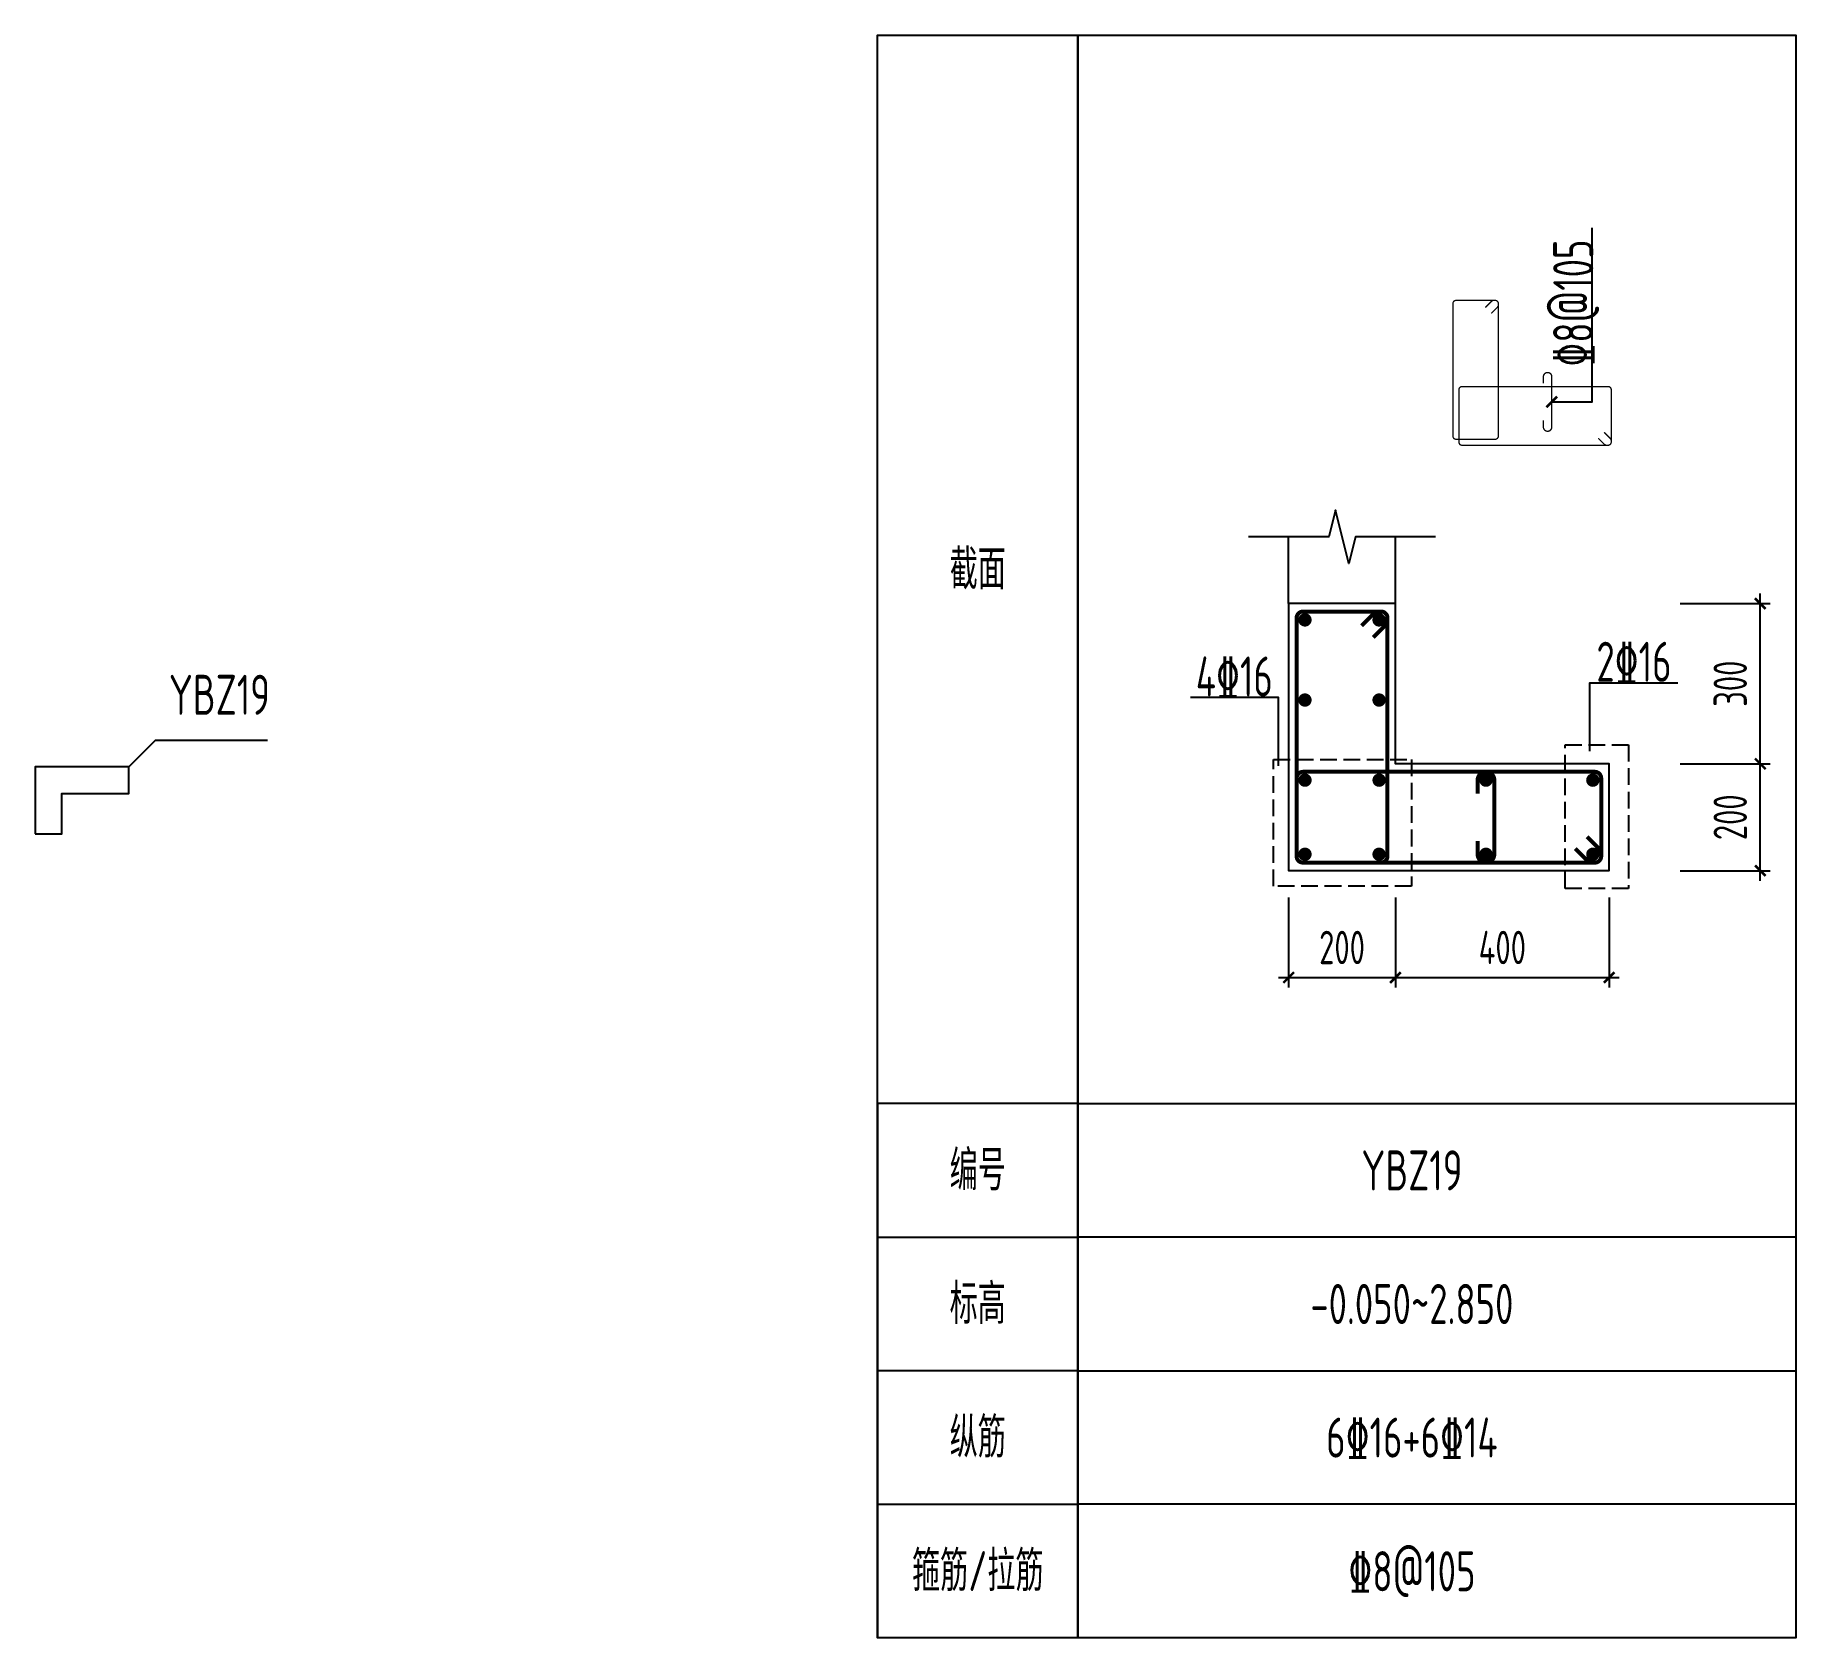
# Model space of a CAD drawing. Extents: x 1046395 to 1059574, y 560703 to 572703.
import ezdxf
from ezdxf.enums import TextEntityAlignment as Align

# ---------------------------------------------------------------- set-up
doc = ezdxf.new("R2010")
doc.units = 0
doc.header["$LTSCALE"] = 500
doc.linetypes.add('DASH', pattern=[0.35, 0.25, -0.1])
doc.layers.get('0').update_dxf_attribs({"linetype": 'CONTINUOUS'})
doc.layers.get('Defpoints').update_dxf_attribs({"color": 2, "linetype": 'CONTINUOUS'})
for name, color, linetype in [('COLU_DE_DIM', 3, 'CONTINUOUS'), ('COLU_DE_TH', 140, 'CONTINUOUS'), ('LABEL', 7, 'CONTINUOUS'), ('LINK', 6, 'CONTINUOUS'), ('REIN', 2, 'CONTINUOUS'), ('S_PLAN_TEXT', 7, 'CONTINUOUS'), ('TAB', 7, 'CONTINUOUS'), ('tab-表头', 127, 'CONTINUOUS'), ('TAB_TEXT', 7, 'CONTINUOUS'), ('THIN', 7, 'CONTINUOUS')]:
    doc.layers.add(name, color=color, linetype=linetype)
doc.styles.add('BW_Rein', font='Tssdeng.shx', dxfattribs={"width": 0.7, "bigfont": 'hztxt.shx'})
doc.styles.add('TH-STYLE3', font='tssdeng.shx', dxfattribs={"width": 0.7, "bigfont": 'tssdchn.shx'})
doc.styles.add('TSSD_Label', font='tssdeng.shx', dxfattribs={"width": 0.7, "bigfont": 'hztxt.shx'})
doc.styles.add('TSSD_REIN', font='tssdeng.shx', dxfattribs={"width": 0.7, "height": 300, "bigfont": 'tssdchn.shx'})
doc.dimstyles.new('TSSD_25_100', dxfattribs={"dimtxt": 250, "dimasz": 75, "dimexe": 75, "dimexo": 200, "dimgap": 100, "dimtad": 1, "dimdec": 0, "dimlfac": 0.25, "dimdsep": 46, "dimtxsty": 'TH-STYLE3', "dimblk": 'ARCHTICK', "dimcen": -100, "dimdle": 75, "dimclrt": 7, "dimadec": 0, "dimazin": 0, "dimtfac": 1, "dimtdec": 0, "dimtix": 1, "dimtmove": 2, "dimatfit": 3, "dimldrblk": 'ARCHTICK', "dimfxl": 200, "dimtolj": 1, "dimtzin": 0, "dimarcsym": 0})

# ---------------------------------------------------------------- blocks, each defined once
blk = doc.blocks.new('_ArchTick')
at = {"color": 0, "const_width": 0.25}
blk.add_lwpolyline([(-0.53, -0.53), (0.53, 0.53)], dxfattribs=at)
blk = doc.blocks.new('*D2')
at = {"layer": 'COLU_DE_DIM', "color": 0, "lineweight": -2, "transparency": 16777216}
for p, q in [((1058708, 567247), (1059383, 567247)), ((1059308, 566372), (1059308, 567322)), ((1058708, 566447), (1059383, 566447))]:
    blk.add_line(p, q, dxfattribs=at)
at = {"layer": 'Defpoints', "color": 0, "transparency": 16777216}
for p in [(1058508, 567247), (1059308, 567247), (1058508, 566447)]:
    blk.add_point(p, dxfattribs=at)
at = {"layer": 'COLU_DE_DIM', "color": 0, "lineweight": -2, "transparency": 16777216, "xscale": 75, "yscale": 75, "zscale": 75}
for p, rotation in [((1059308, 567247), 90), ((1059308, 566447), 270)]:
    blk.add_blockref('_ArchTick', p, dxfattribs=dict(at, rotation=rotation))
at = {"layer": 'COLU_DE_DIM', "color": 7, "transparency": 16777216, "insert": (1059083, 566847), "char_height": 250, "attachment_point": 5, "rotation": 90, "style": 'TH-STYLE3'}
blk.add_mtext('\\A1;200', dxfattribs=at)
blk = doc.blocks.new('*D3')
at = {"layer": 'COLU_DE_DIM', "color": 0, "lineweight": -2, "transparency": 16777216}
for p, q in [((1058708, 568447), (1059383, 568447)), ((1059308, 567172), (1059308, 568522)), ((1058708, 567247), (1059383, 567247))]:
    blk.add_line(p, q, dxfattribs=at)
at = {"layer": 'Defpoints', "color": 0, "transparency": 16777216}
for p in [(1058508, 568447), (1059308, 568447), (1058508, 567247)]:
    blk.add_point(p, dxfattribs=at)
at = {"layer": 'COLU_DE_DIM', "color": 0, "lineweight": -2, "transparency": 16777216, "xscale": 75, "yscale": 75, "zscale": 75}
for p, rotation in [((1059308, 568447), 90), ((1059308, 567247), 270)]:
    blk.add_blockref('_ArchTick', p, dxfattribs=dict(at, rotation=rotation))
at = {"layer": 'COLU_DE_DIM', "color": 7, "transparency": 16777216, "insert": (1059083, 567847), "char_height": 250, "attachment_point": 5, "rotation": 90, "style": 'TH-STYLE3'}
blk.add_mtext('\\A1;300', dxfattribs=at)
blk = doc.blocks.new('*D9')
at = {"layer": 'COLU_DE_DIM', "color": 0, "lineweight": -2, "transparency": 16777216}
for p, q in [((1055777, 566247), (1055777, 565572)), ((1056577, 566247), (1056577, 565572)), ((1055702, 565647), (1056652, 565647))]:
    blk.add_line(p, q, dxfattribs=at)
at = {"layer": 'Defpoints', "color": 0, "transparency": 16777216}
for p in [(1055777, 566447), (1056577, 566447), (1056577, 565647)]:
    blk.add_point(p, dxfattribs=at)
at = {"layer": 'COLU_DE_DIM', "color": 0, "lineweight": -2, "transparency": 16777216, "xscale": 75, "yscale": 75, "zscale": 75, "rotation": 180}
blk.add_blockref('_ArchTick', (1055777, 565647), dxfattribs=at)
at = {"layer": 'COLU_DE_DIM', "color": 0, "lineweight": -2, "transparency": 16777216, "xscale": 75, "yscale": 75, "zscale": 75}
blk.add_blockref('_ArchTick', (1056577, 565647), dxfattribs=at)
at = {"layer": 'COLU_DE_DIM', "color": 7, "transparency": 16777216, "insert": (1056177, 565872), "char_height": 250, "attachment_point": 5, "style": 'TH-STYLE3'}
blk.add_mtext('\\A1;200', dxfattribs=at)
blk = doc.blocks.new('*D8')
at = {"layer": 'COLU_DE_DIM', "color": 0, "lineweight": -2, "transparency": 16777216}
for p, q in [((1056577, 566247), (1056577, 565572)), ((1058177, 566247), (1058177, 565572)), ((1056502, 565647), (1058252, 565647))]:
    blk.add_line(p, q, dxfattribs=at)
at = {"layer": 'Defpoints', "color": 0, "transparency": 16777216}
for p in [(1056577, 566447), (1058177, 566447), (1058177, 565647)]:
    blk.add_point(p, dxfattribs=at)
at = {"layer": 'COLU_DE_DIM', "color": 0, "lineweight": -2, "transparency": 16777216, "xscale": 75, "yscale": 75, "zscale": 75, "rotation": 180}
blk.add_blockref('_ArchTick', (1056577, 565647), dxfattribs=at)
at = {"layer": 'COLU_DE_DIM', "color": 0, "lineweight": -2, "transparency": 16777216, "xscale": 75, "yscale": 75, "zscale": 75}
blk.add_blockref('_ArchTick', (1058177, 565647), dxfattribs=at)
at = {"layer": 'COLU_DE_DIM', "color": 7, "transparency": 16777216, "insert": (1057377, 565872), "char_height": 250, "attachment_point": 5, "style": 'TH-STYLE3'}
blk.add_mtext('\\A1;400', dxfattribs=at)

msp = doc.modelspace()

# ---------------------------------------------------------------- linework, layer by layer
at = {"layer": 'COLU_DE_TH'}
for points in [[(1056576.9, 568447.4), (1055776.9, 568447.4), (1055776.9, 566447.4), (1058176.9, 566447.4), (1058176.9, 567247.4), (1056576.9, 567247.4), (1056576.9, 568447.4)], [(1046394.6, 566724.1), (1046594.6, 566724.1), (1046594.6, 567024.1), (1047094.6, 567024.1), (1047094.6, 567224.1), (1046394.6, 567224.1), (1046394.6, 566724.1)]]:
    msp.add_lwpolyline(points, close=True, dxfattribs=at)
at = {"layer": 'LABEL'}
for points in [[(1057746.9, 569957.4), (1058049.6, 569957.4), (1058049.6, 571260.7)], [(1058031.1, 567341.2), (1058031.1, 567852.5), (1058690.7, 567852.5)], [(1055701.6, 567231.8), (1055701.6, 567743.1), (1055042, 567743.1)]]:
    msp.add_lwpolyline(points, dxfattribs=at)
at = {"layer": 'LABEL', "linetype": 'DASH'}
for points in [[(1057847.4, 567388.7), (1058322.4, 567388.7), (1058322.4, 566313.4), (1057847.4, 566313.4)], [(1055662.7, 567279.3), (1056696.7, 567279.3), (1056696.7, 566331), (1055662.7, 566331)]]:
    msp.add_lwpolyline(points, close=True, dxfattribs=at)
at = {"layer": 'LINK'}
for points, const_width in [([(1057249.7, 570664.4), (1057295.6, 570710.3, -0.1989124), (1057312.6, 570717.4), (1057322.9, 570717.4, -0.4142136), (1057346.9, 570693.4), (1057346.9, 569701.4, -0.4142136), (1057322.9, 569677.4), (1057030.9, 569677.4, -0.4142136), (1057006.9, 569701.4), (1057006.9, 570693.4, -0.4142136), (1057030.9, 570717.4), (1057322.9, 570717.4, -0.4142136), (1057346.9, 570693.4), (1057346.9, 570683.1, -0.1989124), (1057339.8, 570666.1), (1057293.9, 570620.2)], 10), ([(1057684.4, 570096.1), (1057684.4, 570146.1, -1), (1057746.9, 570146.1), (1057746.9, 569768.6, -1), (1057684.4, 569768.6), (1057684.4, 569818.6)], 10), ([(1058138.9, 569729.5), (1058184.8, 569683.6, -0.1989124), (1058191.9, 569666.6), (1058191.9, 569656.4, -0.4142136), (1058167.9, 569632.4), (1057075.9, 569632.4, -0.4142136), (1057051.9, 569656.4), (1057051.9, 570048.4, -0.4142136), (1057075.9, 570072.4), (1058167.9, 570072.4, -0.4142136), (1058191.9, 570048.4), (1058191.9, 569656.4, -0.4142136), (1058167.9, 569632.4), (1058157.6, 569632.4, -0.1989124), (1058140.6, 569639.4), (1058094.7, 569685.3)], 10), ([(1056322.5, 568281.4), (1056414.4, 568373.3, -0.1989124), (1056448.3, 568387.4), (1056468.9, 568387.4, -0.4142136), (1056516.9, 568339.4), (1056516.9, 566555.4, -0.4142136), (1056468.9, 566507.4), (1055884.9, 566507.4, -0.4142136), (1055836.9, 566555.4), (1055836.9, 568339.4, -0.4142136), (1055884.9, 568387.4), (1056468.9, 568387.4, -0.4142136), (1056516.9, 568339.4), (1056516.9, 568318.9, -0.1989124), (1056502.8, 568284.9), (1056410.9, 568193)], 30), ([(1058010.9, 566701.7), (1058102.8, 566609.8, -0.1989124), (1058116.9, 566575.9), (1058116.9, 566555.4, -0.4142136), (1058068.9, 566507.4), (1055884.9, 566507.4, -0.4142136), (1055836.9, 566555.4), (1055836.9, 567139.4, -0.4142136), (1055884.9, 567187.4), (1058068.9, 567187.4, -0.4142136), (1058116.9, 567139.4), (1058116.9, 566555.4, -0.4142136), (1058068.9, 566507.4), (1058048.3, 566507.4, -0.1989124), (1058014.4, 566521.4), (1057922.5, 566613.3)], 30), ([(1057191.9, 567024.9), (1057191.9, 567124.9, -1), (1057316.9, 567124.9), (1057316.9, 566569.9, -1), (1057191.9, 566569.9), (1057191.9, 566669.9)], 30)]:
    msp.add_lwpolyline(points, format="xyb", dxfattribs=dict(at, const_width=const_width))
at = {"layer": 'REIN', "const_width": 50}
for points in [[(1055874.4, 568324.9, 1), (1055924.4, 568324.9, 1)], [(1056429.4, 568324.9, 1), (1056479.4, 568324.9, 1)], [(1055874.4, 567724.9, 1), (1055924.4, 567724.9, 1)], [(1056429.4, 567724.9, 1), (1056479.4, 567724.9, 1)], [(1055874.4, 567124.9, 1), (1055924.4, 567124.9, 1)], [(1056429.4, 567124.9, 1), (1056479.4, 567124.9, 1)], [(1057229.4, 567124.9, 1), (1057279.4, 567124.9, 1)], [(1058029.4, 567124.9, 1), (1058079.4, 567124.9, 1)], [(1055874.4, 566569.9, 1), (1055924.4, 566569.9, 1)], [(1056429.4, 566569.9, 1), (1056479.4, 566569.9, 1)], [(1057229.4, 566569.9, 1), (1057279.4, 566569.9, 1)], [(1058029.4, 566569.9, 1), (1058079.4, 566569.9, 1)]]:
    msp.add_lwpolyline(points, format="xyb", close=True, dxfattribs=at)
at = {"layer": 'S_PLAN_TEXT'}
msp.add_lwpolyline([(1047094.6, 567224.1), (1047294.6, 567424.1), (1048134.6, 567424.1)], dxfattribs=at)
at = {"layer": 'TAB'}
msp.add_lwpolyline([(1054200, 572703), (1059573.6, 572703), (1059573.6, 560703), (1054200, 560703), (1054200, 572703), (1054200, 564703), (1059573.6, 564703), (1059573.6, 563703), (1054200, 563703), (1054200, 562703), (1059573.6, 562703), (1059573.6, 561703), (1054200, 561703)], dxfattribs=at)
at = {"layer": 'tab-表头', "linetype": 'ByBlock'}
msp.add_lwpolyline([(1052700, 560703), (1052700, 572703), (1054200, 572703), (1054200, 560703), (1052700, 560703), (1052700, 561703), (1054200, 561703), (1054200, 562703), (1052700, 562703), (1052700, 563703), (1054200, 563703), (1054200, 564703), (1052700, 564703), (1052700, 560703)], dxfattribs=at)
at = {"layer": 'THIN'}
for p, q in [((1055776.9, 568447.4), (1055776.9, 568947.4)), ((1056576.9, 568447.4), (1056576.9, 568947.4))]:
    msp.add_line(p, q, dxfattribs=at)
msp.add_lwpolyline([(1056876.9, 568947.4), (1056276.9, 568947.4), (1056226.9, 568747.4), (1056126.9, 569147.4), (1056076.9, 568947.4), (1055476.9, 568947.4)], dxfattribs=at)

# ---------------------------------------------------------------- block references
at = {"layer": 'LABEL', "xscale": 75, "yscale": 75, "zscale": 75}
msp.add_blockref('_ArchTick', (1057746.9, 569957.4), dxfattribs=at)

# ---------------------------------------------------------------- texts
at = {"layer": 'S_PLAN_TEXT', "style": 'TSSD_Label', "width": 0.7}
msp.add_text('YBZ19', height=300, dxfattribs=at).set_placement((1047394.6, 567524.1), align=Align.BOTTOM_LEFT)
at = {"layer": 'tab-表头', "style": 'BW_Rein', "width": 0.7}
for s, p in [('截面', (1053450, 568703)), ('编号', (1053450, 564203)), ('标高', (1053450, 563203)), ('纵筋', (1053450, 562203)), ('箍筋/拉筋', (1053450, 561203))]:
    msp.add_text(s, height=300, dxfattribs=at).set_placement(p, align=Align.MIDDLE_CENTER)
at = {"layer": 'TAB_TEXT', "style": 'TSSD_REIN', "width": 0.7}
msp.add_text('%%1328@105', height=300, rotation=90, dxfattribs=at).set_placement((1057905.4, 570696.7), align=Align.MIDDLE)
for s, p in [('2%%13216', (1058362.2, 568011.3)), ('4%%13216', (1055370.5, 567901.8)), ('YBZ19', (1056700, 564203)), ('-0.050~2.850', (1056700, 563203)), ('6%%13216+6%%13214', (1056700, 562203)), ('%%1328@105', (1056700, 561203))]:
    msp.add_text(s, height=300, dxfattribs=at).set_placement(p, align=Align.MIDDLE)

# ---------------------------------------------------------------- dimensions: what is measured, and where the dimension line sits
at = {"layer": 'COLU_DE_DIM'}
for base, p1, p2, picture, middle in [((1059307.7, 568447.4), (1058507.7, 567247.4), (1058507.7, 568447.4), '*D3', (1059082.7, 567847.4)), ((1059307.7, 567247.4), (1058507.7, 566447.4), (1058507.7, 567247.4), '*D2', (1059082.7, 566847.4))]:
    dim = msp.add_linear_dim(base=base, p1=p1, p2=p2, angle=90, dimstyle='TSSD_25_100', dxfattribs=at)
    dim.commit()
    dim.dimension.update_dxf_attribs({"geometry": picture, "text_midpoint": middle})
for base, p1, p2, picture, middle in [((1056576.9, 565647.4), (1055776.9, 566447.4), (1056576.9, 566447.4), '*D9', (1056176.9, 565872.4)), ((1058176.9, 565647.4), (1056576.9, 566447.4), (1058176.9, 566447.4), '*D8', (1057376.9, 565872.4))]:
    dim = msp.add_linear_dim(base=base, p1=p1, p2=p2, dimstyle='TSSD_25_100', dxfattribs=at)
    dim.commit()
    dim.dimension.update_dxf_attribs({"geometry": picture, "text_midpoint": middle})

doc.saveas('drawing.dxf')
